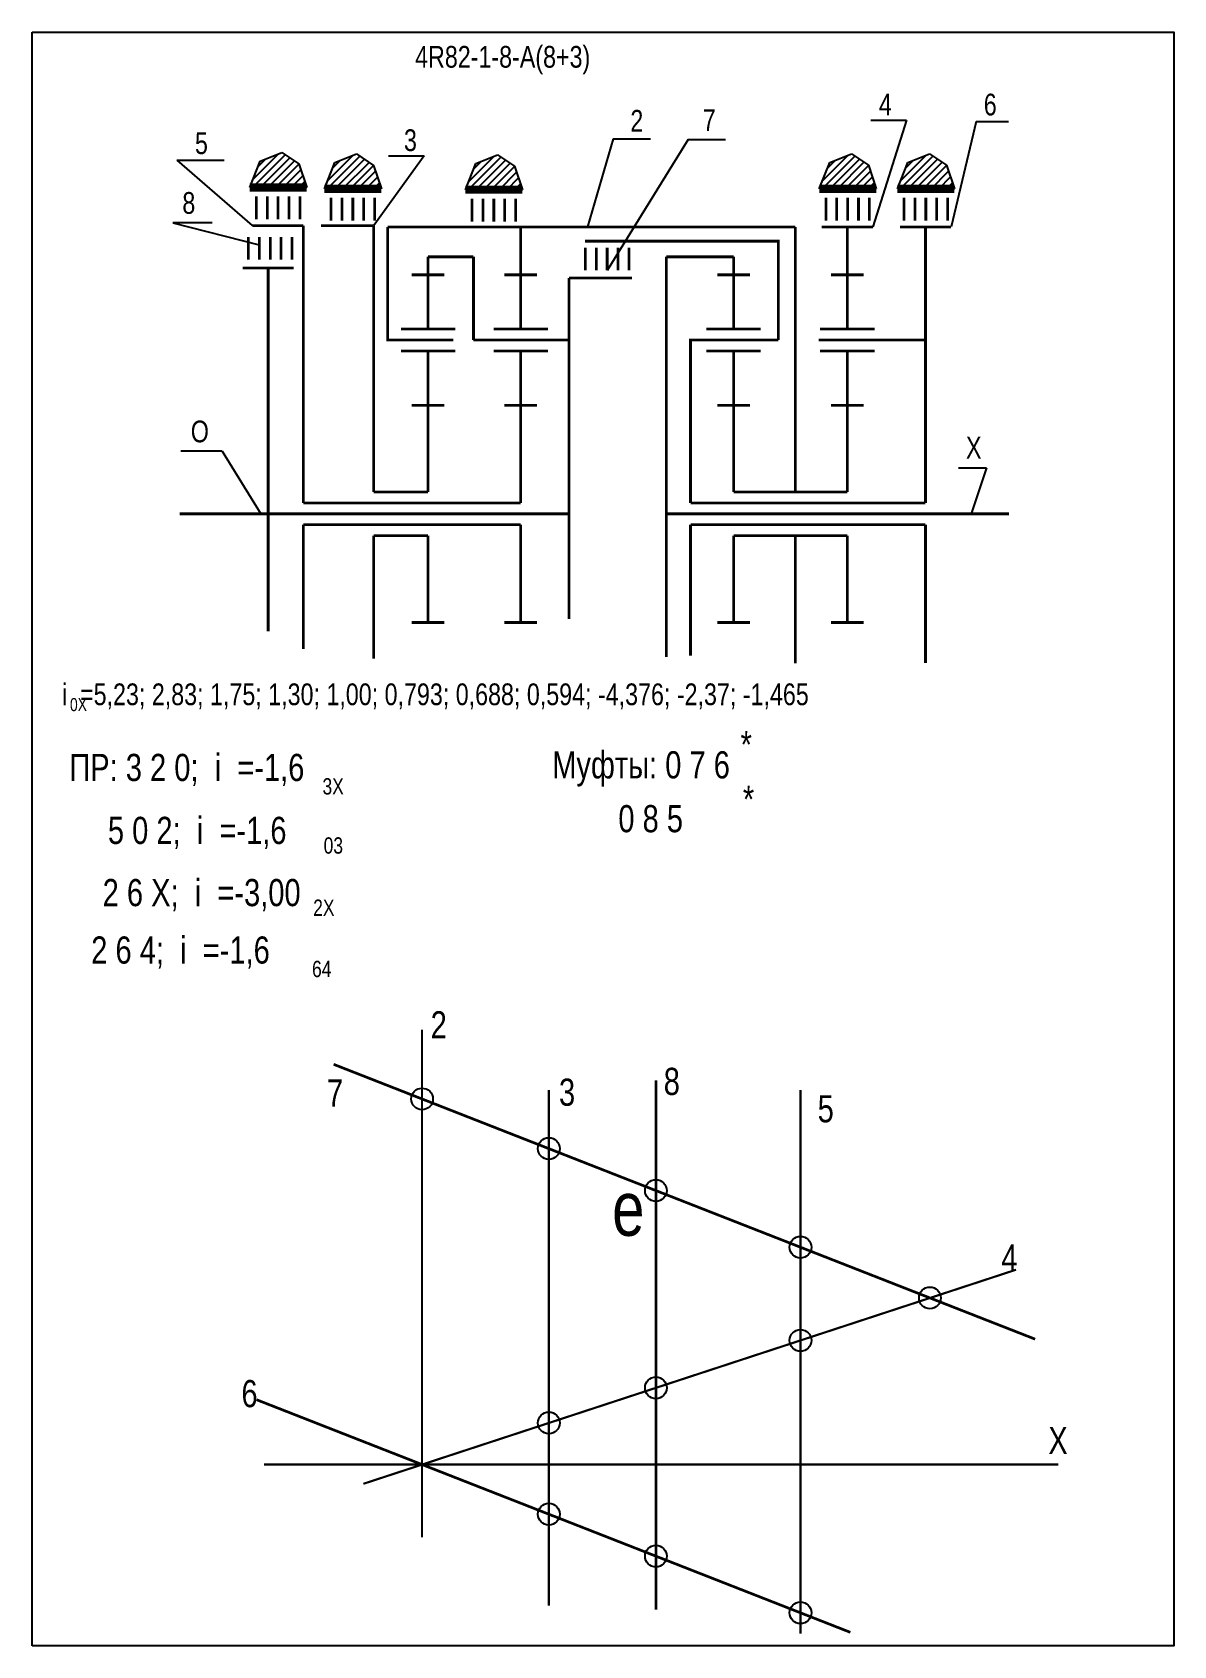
# Model space of a CAD drawing. Extents: x -352 to -142, y 153 to 450.
import ezdxf

# ---------------------------------------------------------------- set-up
doc = ezdxf.new("R2010")
doc.units = 0
doc.header["$LTSCALE"] = 15
doc.layers.get('0').update_dxf_attribs({"linetype": 'CONTINUOUS'})
doc.layers.add('DIM', color=92, linetype='CONTINUOUS')
doc.layers.add('MAIN', color=5, linetype='CONTINUOUS')
doc.styles.add('AMK', font='amk.shx', dxfattribs={"width": 0.8})

msp = doc.modelspace()

# ---------------------------------------------------------------- hatches: boundary and pattern name
at = {"layer": 'DIM'}
h = msp.add_hatch(dxfattribs=at)
h.set_pattern_fill('_USER', color=0, angle=45, style=0, pattern_type=0)
h.set_pattern_definition([(45, (-60.1889, -4.4039), (-0.7071068, 0.7071068), [])])
h.paths.add_polyline_path([(-310.48, 426.11), (-312.43, 421.29), (-301.93, 421.29), (-303.38, 425.62), (-306.5, 427.73)])
h = msp.add_hatch(dxfattribs=at)
h.set_pattern_fill('_USER', color=0, angle=45, style=0, pattern_type=0)
h.set_pattern_definition([(45, (-46.455, -4.649), (-0.7071068, 0.7071068), [])])
h.paths.add_polyline_path([(-296.75, 425.87), (-298.69, 421.05), (-288.2, 421.05), (-289.65, 425.37), (-292.76, 427.49)])
h = msp.add_hatch(dxfattribs=at)
h.set_pattern_fill('_USER', color=0, angle=45, style=0, pattern_type=0)
h.set_pattern_definition([(45, (-20.5098, -4.8189), (-0.7071068, 0.7071068), [])])
h.paths.add_polyline_path([(-270.81, 425.7), (-272.75, 420.88), (-262.25, 420.88), (-263.7, 425.2), (-266.82, 427.32)])
h = msp.add_hatch(dxfattribs=at)
h.set_pattern_fill('_USER', color=0, angle=45, style=0, pattern_type=0)
h.set_pattern_definition([(45, (44.5908, -4.638), (-0.7071068, 0.7071068), [])])
h.paths.add_polyline_path([(-205.7, 425.88), (-207.65, 421.06), (-197.15, 421.06), (-198.6, 425.38), (-201.72, 427.5)])
h = msp.add_hatch(dxfattribs=at)
h.set_pattern_fill('_USER', color=0, angle=45, style=0, pattern_type=0)
h.set_pattern_definition([(45, (58.9699, -4.638), (-0.7071068, 0.7071068), [])])
h.paths.add_polyline_path([(-191.33, 425.88), (-193.27, 421.06), (-182.77, 421.06), (-184.22, 425.38), (-187.34, 427.5)])

# ---------------------------------------------------------------- linework, layer by layer
at = {"const_width": 0.4}
for points in [[(-280.72, 266.24), (-280.72, 172.82)], [(-257.4, 255.14), (-257.4, 160.27)], [(-211.1, 255.14), (-211.1, 155.11)], [(-291.52, 182.67), (-171.44, 222.08)]]:
    msp.add_lwpolyline(points, dxfattribs=at)
at = {"layer": 'DIM', "color": 0}
for p, q in [((-198.15, 433.7), (-191.58, 433.7)), ((-191.58, 433.7), (-197.77, 414.04)), ((-178.76, 433.45), (-183.39, 414.04)), ((-178.76, 433.45), (-172.85, 433.45)), ((-310.48, 426.11), (-306.5, 427.73)), ((-306.5, 427.73), (-303.38, 425.62)), ((-245.56, 430.28), (-250.31, 414.04)), ((-231.76, 430.13), (-246.66, 406.03)), ((-245.56, 430.28), (-238.71, 430.28)), ((-231.76, 430.13), (-224.89, 430.13)), ((-325.83, 426.33), (-317.1, 426.33)), ((-325.83, 426.33), (-311.96, 414.28)), ((-312.43, 421.29), (-310.48, 426.11)), ((-303.38, 425.62), (-301.93, 421.29)), ((-298.69, 421.05), (-296.75, 425.87)), ((-296.75, 425.87), (-292.76, 427.49)), ((-292.76, 427.49), (-289.65, 425.37)), ((-289.65, 425.37), (-288.2, 421.05)), ((-280.32, 427.15), (-289.61, 414.28)), ((-286.89, 427.15), (-280.32, 427.15)), ((-272.75, 420.88), (-270.81, 425.7)), ((-270.81, 425.7), (-266.82, 427.32)), ((-266.82, 427.32), (-263.7, 425.2)), ((-263.7, 425.2), (-262.25, 420.88)), ((-207.65, 421.06), (-205.7, 425.88)), ((-205.7, 425.88), (-201.72, 427.5)), ((-201.72, 427.5), (-198.6, 425.38)), ((-198.6, 425.38), (-197.15, 421.06)), ((-193.27, 421.06), (-191.33, 425.88)), ((-191.33, 425.88), (-187.34, 427.5)), ((-187.34, 427.5), (-184.22, 425.38)), ((-184.22, 425.38), (-182.77, 421.06)), ((-311.18, 421.11), (-304.26, 421.11)), ((-271.5, 420.69), (-264.58, 420.69)), ((-206.4, 420.87), (-199.48, 420.87)), ((-192.02, 420.87), (-185.1, 420.87)), ((-319.34, 414.76), (-326.59, 414.76)), ((-326.59, 414.76), (-310.66, 410.73)), ((-317.52, 372.77), (-325.12, 372.77)), ((-317.52, 372.77), (-310.38, 361.22)), ((-182.03, 369.68), (-176.89, 369.68)), ((-176.89, 369.68), (-179.71, 361.22))]:
    msp.add_line(p, q, dxfattribs=at)
for points, const_width in [([(-302.55, 414.28), (-302.55, 363.22)], 0.5), ([(-289.61, 414.28), (-299.31, 414.28)], 0.5), ([(-289.61, 414.28), (-289.61, 365.22)], 0.5), ([(-285.02, 393.22), (-287.07, 393.22), (-287.07, 414.04)], 0.5), ([(-287.07, 414.04), (-212.05, 414.04)], 0.5), ([(-212.05, 414.04), (-212.05, 365.22)], 0.5), ([(-188.1, 414.04), (-188.1, 363.22)], 0.5), ([(-215.17, 393.22), (-215.17, 411.41), (-250.73, 411.41)], 0.5), ([(-271.26, 408.53), (-279.61, 408.53)], 0.5), ([(-271.26, 393.22), (-271.26, 408.53)], 0.5), ([(-235.8, 408.53), (-223.4, 408.53)], 0.5), ([(-235.8, 408.53), (-235.8, 334.87)], 0.5), ([(-223.4, 405.22), (-223.4, 408.53)], 0.5), ([(-313.72, 406.49), (-304.34, 406.49)], 0.5), ([(-309.03, 406.49), (-309.03, 339.6)], 0.5), ([(-253.69, 341.84), (-253.69, 404.65)], 0.5), ([(-283.85, 393.22), (-285.02, 393.22)], 0.5), ([(-228.34, 393.22), (-231.33, 393.22), (-231.33, 363.22)], 0.5), ([(-197.56, 393.22), (-188.1, 393.22)], 0.5), ([(-289.61, 365.22), (-279.61, 365.22)], 0.5), ([(-223.4, 365.22), (-202.48, 365.22)], 0.5), ([(-210.22, 365.22), (-202.48, 365.22)], 0.5), ([(-302.55, 363.22), (-262.56, 363.22)], 0.5), ([(-188.1, 363.22), (-231.33, 363.22)], 0.5), ([(-325.33, 361.22), (-253.69, 361.22)], 0.5), ([(-302.55, 359.22), (-262.56, 359.22)], 0.5), ([(-302.55, 359.22), (-302.55, 336.37)], 0.5), ([(-235.8, 361.22), (-172.71, 361.22)], 0.5), ([(-188.1, 359.22), (-231.33, 359.22)], 0.5), ([(-231.33, 359.22), (-231.33, 335.09)], 0.5), ([(-213.76, 361.22), (-207.71, 361.22)], 0.5), ([(-188.1, 359.22), (-188.1, 333.78)], 0.5), ([(-289.61, 357.22), (-279.61, 357.22)], 0.5), ([(-289.61, 357.22), (-289.61, 334.58)], 0.5), ([(-223.4, 357.22), (-202.48, 357.22)], 0.5), ([(-212.05, 357.22), (-212.05, 333.72)], 0.5), ([(-210.22, 357.22), (-202.48, 357.22)], 0.5), ([(-167.93, 209.3), (-296.99, 259.89)], 0.5), ([(-237.7, 256.94), (-237.7, 159.48)], 0.5), ([(-201.92, 155.33), (-311.16, 198.15)], 0.5), ([(-309.78, 186.22), (-163.68, 186.22)], 0.4)]:
    msp.add_lwpolyline(points, dxfattribs=dict(at, const_width=const_width))
for centre in [(-280.72, 253.51), (-257.4, 244.37), (-237.7, 236.65), (-211.1, 226.22), (-187.29, 216.88), (-211.1, 209.07), (-237.7, 200.34), (-257.4, 193.87), (-257.4, 177.08), (-237.7, 169.36), (-211.1, 158.93)]:
    msp.add_circle(centre, 2, dxfattribs=at)
at = {"layer": 'MAIN'}
for points in [[(-352.43, 152.87), (-352.43, 449.87)], [(-352.43, 449.87), (-142.43, 449.87), (-142.43, 152.87), (-352.43, 152.87)]]:
    msp.add_lwpolyline(points, dxfattribs=at)
at = {"layer": 'MAIN', "color": 0}
for points, const_width in [([(-312.43, 421.29), (-301.93, 421.29)], 1.5), ([(-298.69, 421.05), (-288.2, 421.05)], 1.5), ([(-207.65, 421.06), (-197.15, 421.06)], 1.5), ([(-193.27, 421.06), (-182.77, 421.06)], 1.5), ([(-303.2, 419.64), (-303.2, 415.45)], 0.5), ([(-289.46, 419.4), (-289.46, 415.2)], 0.5), ([(-272.75, 420.88), (-262.25, 420.88)], 1.5), ([(-263.52, 419.23), (-263.52, 415.03)], 0.5), ([(-198.42, 419.41), (-198.42, 415.21)], 0.5), ([(-184.04, 419.41), (-184.04, 415.21)], 0.5), ([(-311.96, 414.28), (-302.55, 414.28)], 0.5), ([(-262.56, 405.22), (-262.56, 414.04)], 0.5), ([(-207.18, 414.04), (-197.77, 414.04)], 0.5), ([(-202.48, 395.22), (-202.48, 414.04)], 0.5), ([(-192.8, 414.04), (-183.39, 414.04)], 0.5), ([(-304.66, 412.19), (-304.66, 407.99)], 0.5), ([(-242.66, 410.23), (-242.66, 406.03)], 0.5), ([(-279.61, 405.22), (-279.61, 408.53)], 0.5), ([(-279.61, 405.22), (-282.61, 405.22)], 0.5), ([(-279.61, 395.22), (-279.61, 405.22)], 0.5), ([(-279.61, 405.22), (-276.61, 405.22)], 0.5), ([(-262.56, 405.22), (-265.56, 405.22)], 0.5), ([(-262.56, 395.22), (-262.56, 405.22)], 0.5), ([(-262.56, 405.22), (-259.56, 405.22)], 0.5), ([(-253.69, 404.65), (-242.08, 404.65)], 0.5), ([(-223.4, 405.22), (-226.4, 405.22)], 0.5), ([(-223.4, 395.22), (-223.4, 405.22)], 0.5), ([(-223.4, 405.22), (-220.4, 405.22)], 0.5), ([(-202.48, 405.22), (-205.48, 405.22)], 0.5), ([(-202.48, 405.22), (-199.48, 405.22)], 0.5), ([(-274.95, 393.22), (-283.85, 393.22)], 0.5), ([(-253.69, 393.22), (-271.26, 393.22)], 0.5), ([(-215.17, 393.22), (-228.34, 393.22)], 0.5), ([(-197.56, 393.22), (-207.73, 393.22)], 0.5), ([(-279.61, 391.22), (-284.61, 391.22)], 0.5), ([(-279.61, 381.22), (-279.61, 391.22), (-274.61, 391.22)], 0.5), ([(-262.56, 391.22), (-267.56, 391.22)], 0.5), ([(-262.56, 381.22), (-262.56, 391.22), (-257.56, 391.22)], 0.5), ([(-223.4, 391.22), (-228.4, 391.22)], 0.5), ([(-223.4, 381.22), (-223.4, 391.22), (-218.4, 391.22)], 0.5), ([(-202.48, 391.22), (-207.48, 391.22)], 0.5), ([(-202.48, 381.22), (-202.48, 391.22), (-197.48, 391.22)], 0.5), ([(-279.61, 381.22), (-282.61, 381.22)], 0.5), ([(-279.61, 365.22), (-279.61, 381.22)], 0.5), ([(-279.61, 381.22), (-276.61, 381.22)], 0.5), ([(-262.56, 381.22), (-265.56, 381.22)], 0.5), ([(-262.56, 363.22), (-262.56, 381.22)], 0.5), ([(-262.56, 381.22), (-259.56, 381.22)], 0.5), ([(-223.4, 381.22), (-226.4, 381.22)], 0.5), ([(-223.4, 365.22), (-223.4, 381.22)], 0.5), ([(-223.4, 381.22), (-220.4, 381.22)], 0.5), ([(-202.48, 381.22), (-205.48, 381.22)], 0.5), ([(-202.48, 365.22), (-202.48, 381.22)], 0.5), ([(-202.48, 381.22), (-199.48, 381.22)], 0.5), ([(-262.56, 359.22), (-262.56, 341.22)], 0.5), ([(-279.61, 357.22), (-279.61, 341.22)], 0.5), ([(-223.4, 357.22), (-223.4, 341.22)], 0.5), ([(-202.48, 357.22), (-202.48, 341.22)], 0.5), ([(-279.61, 341.22), (-282.61, 341.22)], 0.5), ([(-279.61, 341.22), (-276.61, 341.22)], 0.5), ([(-262.56, 341.22), (-265.56, 341.22)], 0.5), ([(-262.56, 341.22), (-259.56, 341.22)], 0.5), ([(-223.4, 341.22), (-226.4, 341.22)], 0.5), ([(-223.4, 341.22), (-220.4, 341.22)], 0.5), ([(-202.48, 341.22), (-205.48, 341.22)], 0.5), ([(-202.48, 341.22), (-199.48, 341.22)], 0.5)]:
    msp.add_lwpolyline(points, dxfattribs=dict(at, const_width=const_width))
for points in [[(-311.2, 419.64, 0.5, 0.5, 0), (-311.2, 415.45, 0.5, 0.5, 0)], [(-309.2, 419.64, 0.5, 0.5, 0), (-309.2, 415.45, 0.5, 0.5, 0)], [(-307.2, 419.64, 0.5, 0.5, 0), (-307.2, 415.45, 0.5, 0.5, 0)], [(-305.2, 419.64, 0.5, 0.5, 0), (-305.2, 415.45, 0.5, 0.5, 0)], [(-297.46, 419.4, 0.5, 0.5, 0), (-297.46, 415.2, 0.5, 0.5, 0)], [(-295.46, 419.4, 0.5, 0.5, 0), (-295.46, 415.2, 0.5, 0.5, 0)], [(-293.46, 419.4, 0.5, 0.5, 0), (-293.46, 415.2, 0.5, 0.5, 0)], [(-291.46, 419.4, 0.5, 0.5, 0), (-291.46, 415.2, 0.5, 0.5, 0)], [(-271.52, 419.23, 0.5, 0.5, 0), (-271.52, 415.03, 0.5, 0.5, 0)], [(-269.52, 419.23, 0.5, 0.5, 0), (-269.52, 415.03, 0.5, 0.5, 0)], [(-267.52, 419.23, 0.5, 0.5, 0), (-267.52, 415.03, 0.5, 0.5, 0)], [(-265.52, 419.23, 0.5, 0.5, 0), (-265.52, 415.03, 0.5, 0.5, 0)], [(-206.42, 419.41, 0.5, 0.5, 0), (-206.42, 415.21, 0.5, 0.5, 0)], [(-204.42, 419.41, 0.5, 0.5, 0), (-204.42, 415.21, 0.5, 0.5, 0)], [(-202.42, 419.41, 0.5, 0.5, 0), (-202.42, 415.21, 0.5, 0.5, 0)], [(-200.42, 419.41, 0.5, 0.5, 0), (-200.42, 415.21, 0.5, 0.5, 0)], [(-192.04, 419.41, 0.5, 0.5, 0), (-192.04, 415.21, 0.5, 0.5, 0)], [(-190.04, 419.41, 0.5, 0.5, 0), (-190.04, 415.21, 0.5, 0.5, 0)], [(-188.04, 419.41, 0.5, 0.5, 0), (-188.04, 415.21, 0.5, 0.5, 0)], [(-186.04, 419.41, 0.5, 0.5, 0), (-186.04, 415.21, 0.5, 0.5, 0)], [(-312.66, 412.19, 0.5, 0.5, 0), (-312.66, 407.99, 0.5, 0.5, 0)], [(-310.66, 412.19, 0.5, 0.5, 0), (-310.66, 407.99, 0.5, 0.5, 0)], [(-308.66, 412.19, 0.5, 0.5, 0), (-308.66, 407.99, 0.5, 0.5, 0)], [(-306.66, 412.19, 0.5, 0.5, 0), (-306.66, 407.99, 0.5, 0.5, 0)], [(-250.66, 410.23, 0.5, 0.5, 0), (-250.66, 406.03, 0.5, 0.5, 0)], [(-248.66, 410.23, 0.5, 0.5, 0), (-248.66, 406.03, 0.5, 0.5, 0)], [(-246.66, 410.23, 0.5, 0.5, 0), (-246.66, 406.03, 0.5, 0.5, 0)], [(-244.66, 410.23, 0.5, 0.5, 0), (-244.66, 406.03, 0.5, 0.5, 0)], [(-274.61, 395.22, 0.5, 0.5, 0), (-284.61, 395.22, 0.5, 0.5, 0)], [(-257.56, 395.22, 0.5, 0.5, 0), (-267.56, 395.22, 0.5, 0.5, 0)], [(-218.4, 395.22, 0.5, 0.5, 0), (-228.4, 395.22, 0.5, 0.5, 0)], [(-197.48, 395.22, 0.5, 0.5, 0), (-207.48, 395.22, 0.5, 0.5, 0)]]:
    msp.add_lwpolyline(points, format="xyseb", dxfattribs=at)

# ---------------------------------------------------------------- texts
at = {"layer": 'DIM', "color": 0, "style": 'AMK', "width": 0.8}
for s, height, p in [('4R82-1-8-A(8+3)', 4, (-282, 443.35)), ('4', 4, (-196.67, 434.58)), ('6', 4, (-177.38, 434.56)), ('2', 4, (-242.4, 431.57)), ('7', 4, (-229.08, 431.7)), ('5', 4, (-322.5, 427.44)), ('3', 4, (-284.05, 428)), ('8', 4, (-324.82, 416.45)), ('O', 4, (-323.27, 374.39)), ('X', 4, (-180.65, 371.4)), ('i  =5,23; 2,83; 1,75; 1,30; 1,00; 0,793; 0,688; 0,594; -4,376; -2,37; -1,465', 4, (-346.97, 326)), ('0X', 2.4, (-345.5, 324.9)), ('*', 5, (-222.12, 316.25)), (' ПР: 3 2 0;  i  =-1,6', 5, (-347.1, 312.04)), ('Муфты: 0 7 6', 5, (-256.78, 312.52)), ('3X', 3, (-299.04, 309.56)), ('*', 5, (-221.69, 306.18)), ('       0 8 5', 5, (-255.01, 302.61)), ('    5 0 2;  i  =-1,6', 5, (-344.46, 300.45)), ('03', 3, (-298.83, 298.67)), ('    2 6 X;  i  =-3,00', 5, (-345.43, 289)), ('2X', 3, (-300.75, 287.22)), ('     2 6 4;  i  =-1,6', 5, (-349.02, 278.43)), ('64', 3, (-300.96, 275.94)), ('2', 5, (-279.14, 264.66)), ('8', 5, (-236.26, 254.25)), ('7', 5, (-298.21, 252.12)), ('3', 5, (-255.53, 252.26)), ('5', 5, (-207.94, 249.21)), ('e', 10, (-245.75, 228.33)), ('4', 5, (-174.15, 221.76)), ('6', 5, (-313.95, 196.78)), ('X', 5, (-165.5, 188.14))]:
    msp.add_text(s, height=height, dxfattribs=at).set_placement(p)

doc.saveas('drawing.dxf')
